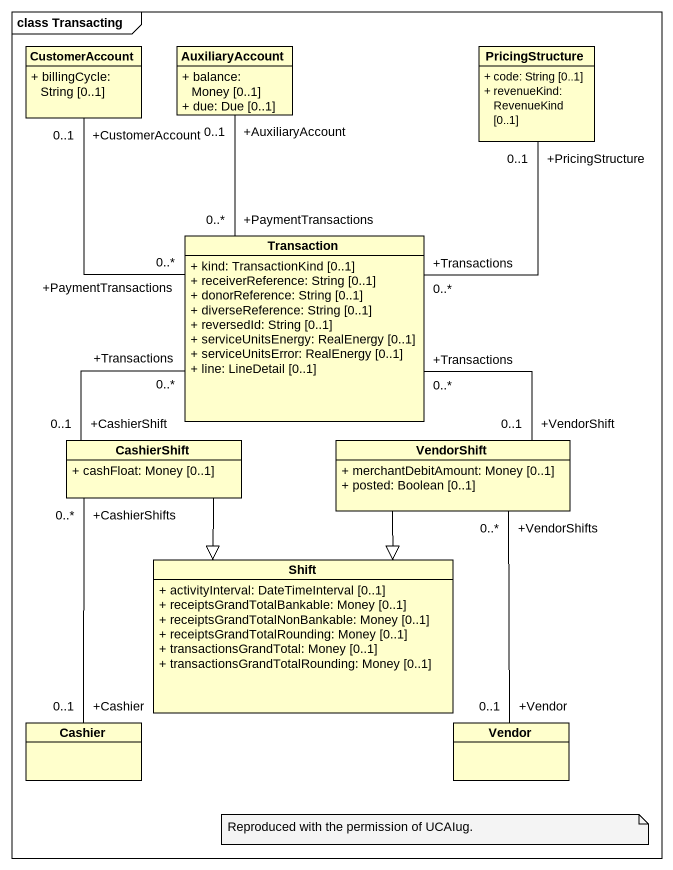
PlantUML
@startuml
mainframe class Transacting
hide circle
hide empty members
skinparam classAttributeIconSize 0
class CustomerAccount {
  + billingCycle: String [0..1]
}
class AuxiliaryAccount {
  + balance: Money [0..1]
  + due: Due [0..1]
}
class PricingStructure {
  + code: String [0..1]
  + revenueKind: RevenueKind [0..1]
}
class Transaction {
  + kind: TransactionKind [0..1]
  + receiverReference: String [0..1]
  + donorReference: String [0..1]
  + diverseReference: String [0..1]
  + reversedId: String [0..1]
  + serviceUnitsEnergy: RealEnergy [0..1]
  + serviceUnitsError: RealEnergy [0..1]
  + line: LineDetail [0..1]
}
class CashierShift {
  + cashFloat: Money [0..1]
}
class VendorShift {
  + merchantDebitAmount: Money [0..1]
  + posted: Boolean [0..1]
}
class Shift {
  + activityInterval: DateTimeInterval [0..1]
  + receiptsGrandTotalBankable: Money [0..1]
  + receiptsGrandTotalNonBankable: Money [0..1]
  + receiptsGrandTotalRounding: Money [0..1]
  + transactionsGrandTotal: Money [0..1]
  + transactionsGrandTotalRounding: Money [0..1]
}
class Cashier
class Vendor
CustomerAccount "+CustomerAccount\n0..1" -- "+PaymentTransactions\n0..*" Transaction
AuxiliaryAccount "+AuxiliaryAccount\n0..1" -- "+PaymentTransactions\n0..*" Transaction
PricingStructure "+PricingStructure\n0..1" -- "+Transactions\n0..*" Transaction
CashierShift "+CashierShift\n0..1" -up- "+Transactions\n0..*" Transaction
CashierShift --|> Shift
VendorShift "+VendorShift\n0..1" -up- "+Transactions\n0..*" Transaction
VendorShift --|> Shift
Cashier "+Cashier\n0..1" -up- "+CashierShifts\n0..*" CashierShift
Vendor "+Vendor\n0..1" -up- "+VendorShifts\n0..*" VendorShift
note as N1
  Reproduced with the permission of UCAIug.
end note
@enduml
